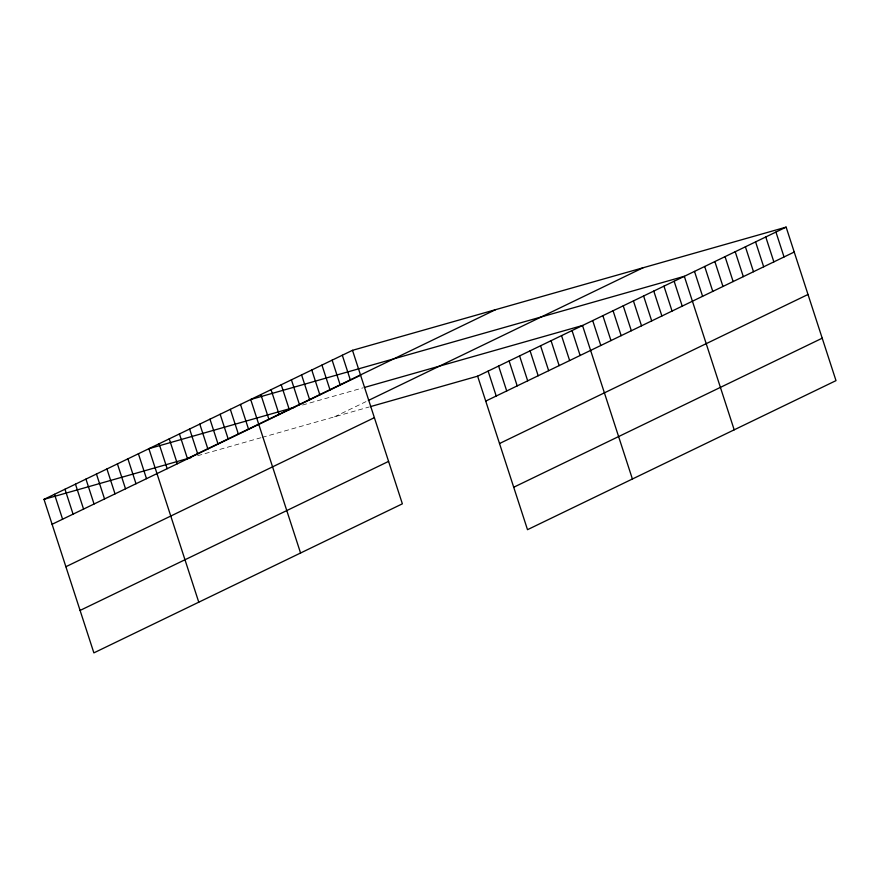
<?xml version="1.0" encoding="UTF-8"?>
<svg xmlns="http://www.w3.org/2000/svg" width="880" height="880" viewBox="0 0 880 880"><rect width="100%" height="100%" fill="white"/><g stroke="black" fill="none" stroke-linecap="round" stroke-linejoin="round"><path stroke-width="0.66" stroke-dasharray="4.4 3.3" d="M334.532 416.823L366.003 401.621M302.511 405.042L363.066 387.838M197.626 455.719L260.81 437.767M262.13 437.393L369.028 407.022"/><path stroke-width="1.32" d="M352.495 350.317L402.369 503.822L93.874 652.872L44 499.367L352.495 350.317L786.126 227.128L836 380.633L527.505 529.683L477.631 376.178L786.126 227.128M187.099 458.711L495.594 309.661M52.096 524.282L360.591 375.232M368.324 400.499L643.027 267.784M65.879 566.72L374.374 417.67M485.727 401.093L794.222 252.043M80.091 610.434L388.586 461.395M499.51 443.531L808.005 294.481M513.722 487.245L822.217 338.195M294.613 407.286L148.885 448.69L198.77 602.195M364.386 387.464L582.516 325.501L632.401 479.006M44 499.367L191.048 457.589M370.304 406.659L477.631 376.178M775.94 232.045L784.036 256.96M765.765 236.962L773.861 261.877M755.579 241.879L763.675 266.805M745.404 246.796L753.5 271.722M735.218 251.724L743.314 276.639M725.043 256.641L733.139 281.556M714.857 261.558L722.953 286.473M704.682 266.475L712.778 291.39M694.496 271.392L702.592 296.307M734.195 429.825L684.321 276.309L250.69 399.498L300.564 553.014M674.135 281.226L682.231 306.152M663.96 286.154L672.056 311.069M653.774 291.071L661.881 315.986M643.599 295.988L651.695 320.903M633.424 300.905L641.52 325.82M623.238 305.822L631.334 330.737M613.063 310.739L621.159 335.665M602.877 315.656L610.973 340.582M592.702 320.584L600.798 345.499M572.033 330.561L580.129 355.487M561.539 335.632L569.635 360.547M551.056 340.703L559.152 365.618M540.562 345.763L548.658 370.689M530.079 350.834L538.175 375.749M519.585 355.905L527.681 380.82M509.102 360.976L517.198 385.891M498.608 366.036L506.704 390.962M488.114 371.107L496.221 396.022M342.309 355.234L350.405 380.149M332.134 360.151L340.23 385.077M321.948 365.068L330.044 389.994M311.773 369.996L319.869 394.911M301.587 374.913L309.683 399.828M291.412 379.83L299.508 404.745M281.226 384.747L289.322 409.662M271.051 389.664L279.147 414.579M260.865 394.581L268.961 419.507M240.504 404.426L248.6 429.341M230.329 409.343L238.425 434.258M220.154 414.26L228.25 439.175M209.968 419.177L218.064 444.092M199.793 424.094L207.889 449.009M189.607 429.011L197.703 453.937M179.432 433.928L187.528 458.854M169.246 438.856L177.342 463.771M159.071 443.773L167.167 468.688M138.402 453.761L146.498 478.676M127.908 458.821L136.004 483.747M117.425 463.892L125.521 488.807M106.931 468.963L115.027 493.878M96.448 474.023L104.544 498.949M85.954 479.094L94.05 504.009M75.471 484.165L83.567 509.08M64.977 489.225L73.073 514.151M54.494 494.296L62.59 519.211"/></g></svg>
